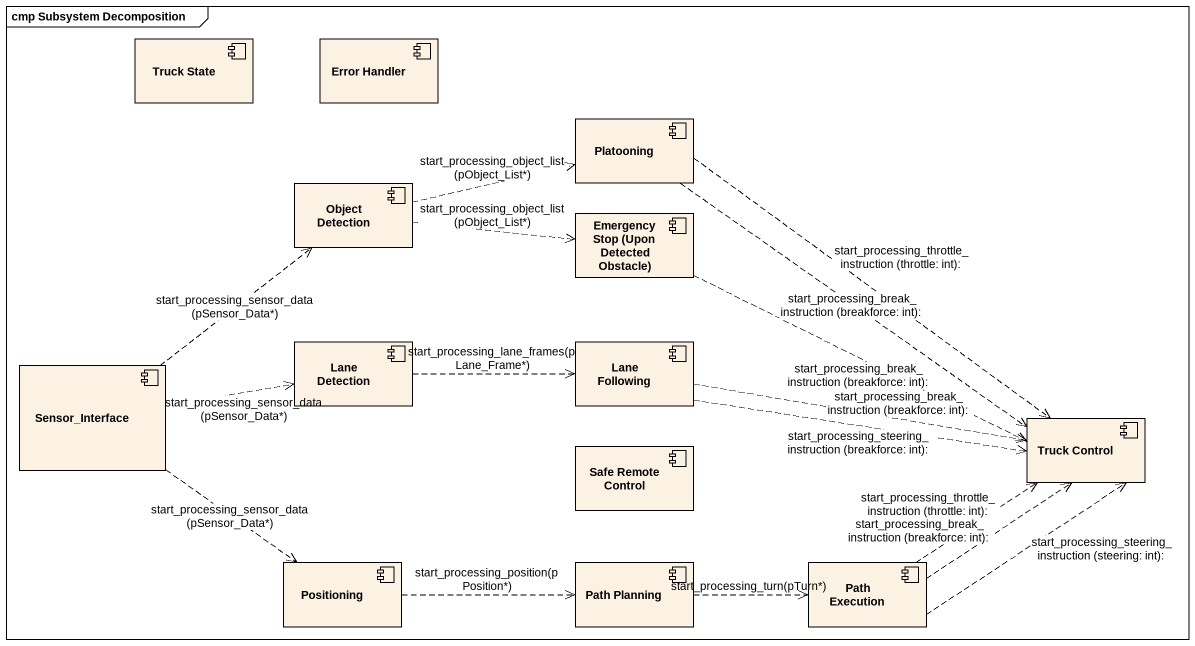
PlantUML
@startuml
mainframe cmp Subsystem Decomposition
component "Truck State" as Truck_State
component "Error Handler" as Error_Handler
component Platooning
component "Object Detection" as Object_Detection
component "Emergency Stop (Upon Detected Obstacle)" as Emergency_Stop_Upon
component Sensor_Interface
component "Lane Detection" as Lane_Detection
component "Lane Following" as Lane_Following
component "Truck Control" as Truck_Control
component "Safe Remote Control" as Safe_Remote_Control
component Positioning
component "Path Planning" as Path_Planning
component "Path Execution" as Path_Execution
Platooning ..> Truck_Control : start_processing_break_instruction (breakforce: int):
Platooning ..> Truck_Control : start_processing_throttle_instruction (throttle: int):
Object_Detection .right.> Platooning : start_processing_object_list (pObject_List*)
Object_Detection .right.> Emergency_Stop_Upon : start_processing_object_list (pObject_List*)
Emergency_Stop_Upon .right.> Truck_Control : start_processing_break_instruction (breakforce: int):
Sensor_Interface .up.> Object_Detection : start_processing_sensor_data (pSensor_Data*)
Sensor_Interface .right.> Lane_Detection : start_processing_sensor_data (pSensor_Data*)
Sensor_Interface ..> Positioning : start_processing_sensor_data (pSensor_Data*)
Lane_Detection .right.> Lane_Following : start_processing_lane_frames(pLane_Frame*)
Lane_Following .right.> Truck_Control : start_processing_steering_instruction (breakforce: int):
Lane_Following .right.> Truck_Control : start_processing_break_instruction (breakforce: int):
Positioning .right.> Path_Planning : start_processing_position(pPosition*)
Path_Planning .right.> Path_Execution : start_processing_turn(pTurn*)
Path_Execution .up.> Truck_Control : start_processing_steering_instruction (steering: int):
Path_Execution .up.> Truck_Control : start_processing_break_instruction (breakforce: int):
Path_Execution .up.> Truck_Control : start_processing_throttle_instruction (throttle: int):
@enduml
